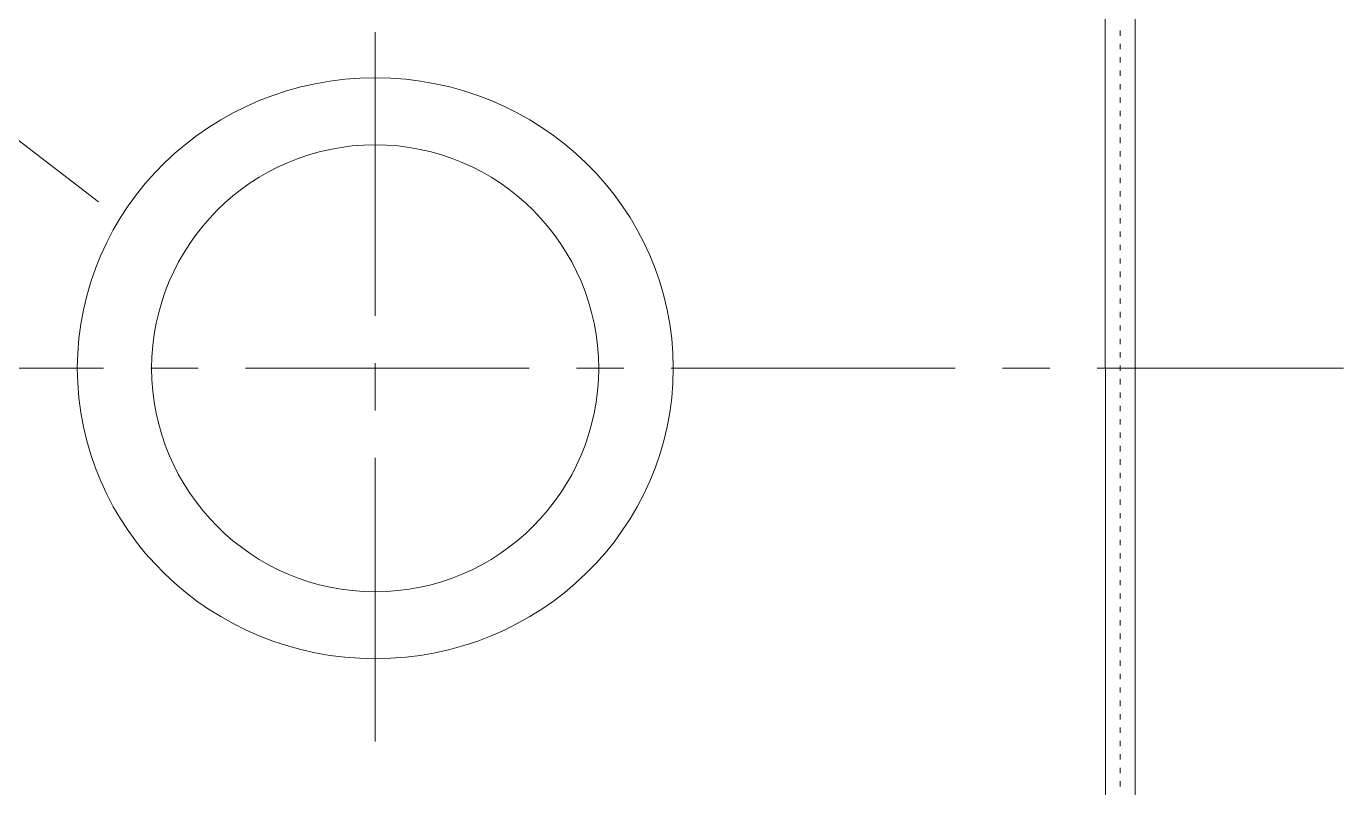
# Model space of a CAD drawing. Header units: millimetres. Extents: x -4415 to 173792, y -78716 to 47289.
# Drawn here: x 42837 to 51679, y -3105 to 2006 of the extents above; entities that cross this region are included whole.
import ezdxf

# ---------------------------------------------------------------- set-up
doc = ezdxf.new("R2010")
doc.units = ezdxf.units.MM

msp = doc.modelspace()

# ---------------------------------------------------------------- linework, layer by layer
at = {"color": 0, "lineweight": 0}
for points in [[(50279.4, -7889.2), (50279.4, 7311.5)], [(50079.8, -7689.5), (50078.7, 7110.8)], [(45179.3, 1967.6), (45179.3, 62.2)], [(50179.6, 1942.9), (50179.6, 1979.4)], [(50179.6, 1852.8), (50179.6, 1889.3)], [(50179.6, 1762.6), (50179.6, 1799.1)], [(50179.6, 1673.5), (50179.6, 1708.9)], [(42312, 1602.6), (43321, 828.7)], [(50179.6, 1583.3), (50179.6, 1618.7)], [(50179.6, 1493.1), (50179.6, 1528.6)], [(50179.6, 1403), (50179.6, 1439.5)], [(50179.6, 1312.8), (50179.6, 1349.3)], [(50179.6, 1222.6), (50179.6, 1259.1)], [(50179.6, 1133.5), (50179.6, 1169)], [(50179.6, 1043.4), (50179.6, 1078.8)], [(50179.6, 953.2), (50179.6, 988.6)], [(50179.6, 863), (50179.6, 899.5)], [(50179.6, 772.8), (50179.6, 809.3)], [(50179.6, 682.7), (50179.6, 719.2)], [(50179.6, 592.5), (50179.6, 629)], [(50179.6, 503.4), (50179.6, 538.8)], [(50179.6, 413.2), (50179.6, 448.6)], [(50179.6, 323), (50179.6, 359.5)], [(50179.6, 232.9), (50179.6, 269.4)], [(50179.6, 142.7), (50179.6, 179.2)], [(50179.6, 52.5), (50179.6, 89)], [(50179.6, -36.6), (50179.6, -1.2)], [(50179.6, -126.8), (50179.6, -91.3)], [(45179.3, -255.6), (45179.3, -573.3)], [(50179.6, -216.9), (50179.6, -181.5)], [(43355.4, -288.9), (41451, -288.9)], [(43990.9, -288.9), (43673.1, -288.9)], [(46213, -288.9), (44308.7, -288.9)], [(46848.6, -288.9), (46530.8, -288.9)], [(49070.7, -288.9), (47166.3, -288.9)], [(49706.2, -288.9), (49388.4, -288.9)], [(51679.3, -288.9), (50024, -288.9)], [(50179.6, -307.1), (50179.6, -270.6)], [(50179.6, -397.3), (50179.6, -360.8)], [(50179.6, -487.5), (50179.6, -451)], [(50179.6, -576.6), (50179.6, -541.1)], [(50179.6, -666.7), (50179.6, -631.3)], [(50179.6, -756.9), (50179.6, -721.5)], [(50179.6, -847.1), (50179.6, -810.6)], [(45179.3, -890), (45179.3, -2795.5)], [(50179.6, -937.2), (50179.6, -900.7)], [(50179.6, -1027.4), (50179.6, -990.9)], [(50179.6, -1116.5), (50179.6, -1081.1)], [(50179.6, -1206.7), (50179.6, -1171.3)], [(50179.6, -1296.9), (50179.6, -1261.4)], [(50179.6, -1387), (50179.6, -1350.5)], [(50179.6, -1477.2), (50179.6, -1440.7)], [(50179.6, -1567.4), (50179.6, -1530.9)], [(50179.6, -1657.6), (50179.6, -1621.1)], [(50179.6, -1746.7), (50179.6, -1711.2)], [(50179.6, -1836.8), (50179.6, -1801.4)], [(50179.6, -1927), (50179.6, -1891.6)], [(50179.6, -2017.2), (50179.6, -1980.7)], [(50179.6, -2107.4), (50179.6, -2070.9)], [(50179.6, -2197.5), (50179.6, -2161)], [(50179.6, -2286.6), (50179.6, -2251.2)], [(50179.6, -2376.8), (50179.6, -2341.4)], [(50179.6, -2467), (50179.6, -2431.6)], [(50179.6, -2557.2), (50179.6, -2520.7)], [(50179.6, -2647.3), (50179.6, -2610.8)], [(50179.6, -2737.5), (50179.6, -2701)], [(50179.6, -2826.6), (50179.6, -2791.2)], [(50179.6, -2916.8), (50179.6, -2881.3)], [(50179.6, -3006.9), (50179.6, -2971.5)], [(50179.6, -3097.1), (50179.6, -3060.6)]]:
    msp.add_lwpolyline(points, dxfattribs=at)
msp.add_circle((45178.7, -289.4), 1500.2, dxfattribs=at)
msp.add_ellipse((45179.3, -289.4), major_axis=(1999.9, 0), ratio=0.97504, start_param=0, end_param=6.283185, dxfattribs=at)

doc.saveas('drawing.dxf')
